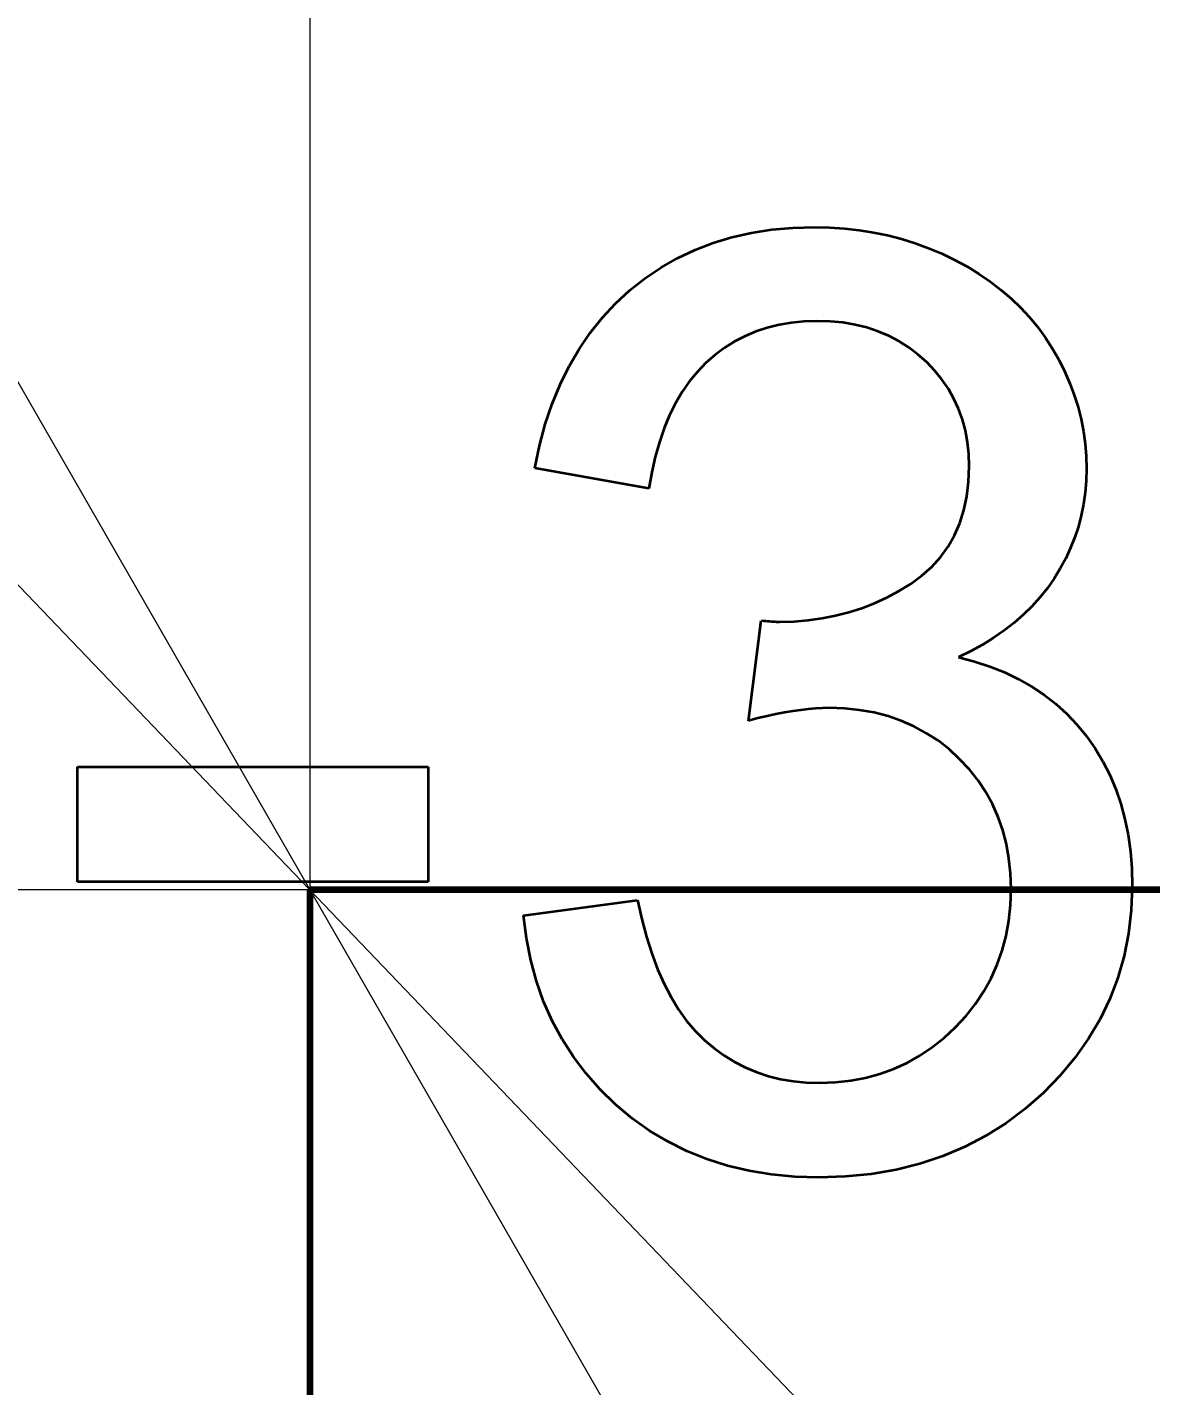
# Model space of a CAD drawing. Extents: x 23 to 417, y 3 to 294.
# Drawn here: x 384.898 to 385.805, y 211.581 to 212.677 of the extents above; entities that cross this region are included whole.
import ezdxf
from ezdxf.enums import TextEntityAlignment as Align

# ---------------------------------------------------------------- set-up
doc = ezdxf.new("R2010")
doc.units = 0
doc.linetypes.add('DASHDOT', pattern=[18.5, 12, -3, 0.5, -3])
doc.layers.get('0').update_dxf_attribs({"lineweight": 13})
doc.styles.get("Standard").update_dxf_attribs({"font": 'isocp.shx'})
doc.dimstyles.get("Standard").update_dxf_attribs({"dimtxt": 2.5, "dimasz": 2.5, "dimexe": 1.25, "dimexo": 0.625, "dimtad": 1, "dimtxsty": 'Standard', "dimcen": 2.5, "dimadec": 0, "dimazin": 0, "dimtfac": 1, "dimtmove": 0, "dimatfit": 0, "dimfxl": 0, "dimarcsym": 0})

# ---------------------------------------------------------------- blocks, each defined once
blk = doc.blocks.new('*D215')
at = {"color": 7, "lineweight": 13}
blk.add_line((369.2633, 239.5531), (395.349, 194.2124), dxfattribs=at)
for points in [[(376.3151, 228.3342), (374.903, 229.7505), (375.4177, 227.8179)], [(393.937, 195.6288), (395.349, 194.2124), (394.8343, 196.145)]]:
    blk.add_lwpolyline(points, dxfattribs=at)
for s, width, p, p2 in [('%%c', 1.333334, (370.1301, 240.0518), (371.3768, 237.8848)), ('82', 1.338786, (371.8755, 237.0181), (374.0621, 233.2175))]:
    blk.add_text(s, height=2.5, rotation=299.9129, dxfattribs=dict(at, width=width)).set_placement(p, p2, align=Align.FIT)
blk = doc.blocks.new('*D216')
at = {"color": 7, "lineweight": 13}
blk.add_line((363.2339, 234.8367), (397.923, 198.6215), dxfattribs=at)
for points in [[(374.0392, 224.3044), (372.3291, 225.3414), (373.2916, 223.5883)], [(396.2128, 199.6586), (397.923, 198.6215), (396.9605, 200.3747)]]:
    blk.add_lwpolyline(points, dxfattribs=at)
for s, width, p, p2 in [('%%c', 1.333334, (363.9561, 235.5285), (365.6854, 233.7231)), ('74', 1.299177, (366.3771, 233.0009), (369.4101, 229.8344))]:
    blk.add_text(s, height=2.5, rotation=313.7669, dxfattribs=dict(at, width=width)).set_placement(p, p2, align=Align.FIT)
blk = doc.blocks.new('BLOCK4527')
at = {"color": 7, "lineweight": 100, "ltscale": 0.2275}
blk.add_line((9.1, 0), (0, 0), dxfattribs=at)
at = {"color": 7, "lineweight": 100, "ltscale": 0.125}
blk.add_line((0, 0), (0, -5), dxfattribs=at)
blk = doc.blocks.new('BLOCK4528')
at = {"color": 7, "linetype": 'DASHDOT', "lineweight": 13}
for p, q in [((0, 63.8036), (0, -63.8036)), ((45.8256, 0), (-49.2829, 0))]:
    blk.add_line(p, q, dxfattribs=at)
blk = doc.blocks.new('BLOCK4529')
at = {"color": 7, "lineweight": 35, "ltscale": 0.000792627}
blk.add_line((0.6508, 1.0433), (0.6812, 1.0525), dxfattribs=at)
at = {"color": 7, "lineweight": 35, "ltscale": 0.000808009}
blk.add_line((0.6812, 1.0525), (0.7127, 1.0596), dxfattribs=at)
at = {"color": 7, "lineweight": 35, "ltscale": 0.000827285}
blk.add_line((0.7127, 1.0596), (0.7454, 1.0647), dxfattribs=at)
at = {"color": 7, "lineweight": 35, "ltscale": 0.000849965}
blk.add_line((0.7454, 1.0647), (0.7793, 1.0677), dxfattribs=at)
at = {"color": 7, "lineweight": 35, "ltscale": 0.000875838}
blk.add_line((0.7793, 1.0677), (0.8143, 1.0687), dxfattribs=at)
at = {"color": 7, "lineweight": 35, "ltscale": 0.000609338}
blk.add_line((0.8143, 1.0687), (0.8387, 1.0682), dxfattribs=at)
at = {"color": 7, "lineweight": 35, "ltscale": 0.000600587}
blk.add_line((0.8387, 1.0682), (0.8626, 1.0666), dxfattribs=at)
at = {"color": 7, "lineweight": 35, "ltscale": 0.000593017}
blk.add_line((0.8626, 1.0666), (0.8862, 1.064), dxfattribs=at)
at = {"color": 7, "lineweight": 35, "ltscale": 0.000587521}
blk.add_line((0.8862, 1.064), (0.9094, 1.0603), dxfattribs=at)
at = {"color": 7, "lineweight": 35, "ltscale": 0.000582145}
blk.add_line((0.9094, 1.0603), (0.9322, 1.0556), dxfattribs=at)
at = {"color": 7, "lineweight": 35, "ltscale": 0.000578818}
blk.add_line((0.9322, 1.0556), (0.9546, 1.0498), dxfattribs=at)
at = {"color": 7, "lineweight": 35, "ltscale": 0.000774874}
blk.add_line((0.5936, 1.0189), (0.6217, 1.0321), dxfattribs=at)
at = {"color": 7, "lineweight": 35, "ltscale": 0.000781623}
blk.add_line((0.6217, 1.0321), (0.6508, 1.0433), dxfattribs=at)
at = {"color": 7, "lineweight": 35, "ltscale": 0.000576839}
blk.add_line((0.9546, 1.0498), (0.9767, 1.0429), dxfattribs=at)
at = {"color": 7, "lineweight": 35, "ltscale": 0.000575887}
blk.add_line((0.9767, 1.0429), (0.9983, 1.035), dxfattribs=at)
at = {"color": 7, "lineweight": 35, "ltscale": 0.000576653}
blk.add_line((0.9983, 1.035), (1.0196, 1.0261), dxfattribs=at)
at = {"color": 7, "lineweight": 35, "ltscale": 0.000772381}
blk.add_line((0.5668, 1.0036), (0.5936, 1.0189), dxfattribs=at)
at = {"color": 7, "lineweight": 35, "ltscale": 0.000578413}
blk.add_line((1.0196, 1.0261), (1.0404, 1.0161), dxfattribs=at)
at = {"color": 7, "lineweight": 35, "ltscale": 0.000573842}
blk.add_line((1.0404, 1.0161), (1.0606, 1.0051), dxfattribs=at)
at = {"color": 7, "lineweight": 35, "ltscale": 0.000780875}
blk.add_line((0.5166, 0.9669), (0.5411, 0.9863), dxfattribs=at)
at = {"color": 7, "lineweight": 35, "ltscale": 0.000774467}
blk.add_line((0.5411, 0.9863), (0.5668, 1.0036), dxfattribs=at)
at = {"color": 7, "lineweight": 35, "ltscale": 0.000562192}
blk.add_line((1.0606, 1.0051), (1.0798, 0.9934), dxfattribs=at)
at = {"color": 7, "lineweight": 35, "ltscale": 0.000551989}
blk.add_line((1.0798, 0.9934), (1.0981, 0.981), dxfattribs=at)
at = {"color": 7, "lineweight": 35, "ltscale": 0.000783517}
blk.add_line((0.4935, 0.9457), (0.5166, 0.9669), dxfattribs=at)
at = {"color": 7, "lineweight": 35, "ltscale": 0.000543923}
blk.add_line((1.0981, 0.981), (1.1153, 0.9678), dxfattribs=at)
at = {"color": 7, "lineweight": 35, "ltscale": 0.000536968}
blk.add_line((1.1153, 0.9678), (1.1316, 0.9538), dxfattribs=at)
at = {"color": 7, "lineweight": 35, "ltscale": 0.000782135}
blk.add_line((0.4721, 0.9229), (0.4935, 0.9457), dxfattribs=at)
at = {"color": 7, "lineweight": 35, "ltscale": 0.000531767}
blk.add_line((1.1316, 0.9538), (1.1469, 0.939), dxfattribs=at)
at = {"color": 7, "lineweight": 35, "ltscale": 0.000785913}
blk.add_line((0.4525, 0.8984), (0.4721, 0.9229), dxfattribs=at)
at = {"color": 7, "lineweight": 35, "ltscale": 0.000528557}
blk.add_line((1.1469, 0.939), (1.1613, 0.9235), dxfattribs=at)
at = {"color": 7, "lineweight": 35, "ltscale": 0.00052718}
blk.add_line((1.1613, 0.9235), (1.1747, 0.9072), dxfattribs=at)
at = {"color": 7, "lineweight": 35, "ltscale": 0.000476414}
blk.add_line((0.7199, 0.9004), (0.7024, 0.893), dxfattribs=at)
at = {"color": 7, "lineweight": 35, "ltscale": 0.00048118}
blk.add_line((0.7382, 0.9065), (0.7199, 0.9004), dxfattribs=at)
at = {"color": 7, "lineweight": 35, "ltscale": 0.000489061}
blk.add_line((0.7572, 0.9112), (0.7382, 0.9065), dxfattribs=at)
at = {"color": 7, "lineweight": 35, "ltscale": 0.000499663}
blk.add_line((0.7769, 0.9146), (0.7572, 0.9112), dxfattribs=at)
at = {"color": 7, "lineweight": 35, "ltscale": 0.000512917}
blk.add_line((0.7973, 0.9166), (0.7769, 0.9146), dxfattribs=at)
at = {"color": 7, "lineweight": 35, "ltscale": 0.000528216}
blk.add_line((0.8184, 0.9173), (0.7973, 0.9166), dxfattribs=at)
at = {"color": 7, "lineweight": 35, "ltscale": 0.000532789}
blk.add_line((0.8397, 0.9166), (0.8184, 0.9173), dxfattribs=at)
at = {"color": 7, "lineweight": 35, "ltscale": 0.00051472}
blk.add_line((0.8602, 0.9147), (0.8397, 0.9166), dxfattribs=at)
at = {"color": 7, "lineweight": 35, "ltscale": 0.000499445}
blk.add_line((0.8799, 0.9113), (0.8602, 0.9147), dxfattribs=at)
at = {"color": 7, "lineweight": 35, "ltscale": 0.000486372}
blk.add_line((0.8988, 0.9067), (0.8799, 0.9113), dxfattribs=at)
at = {"color": 7, "lineweight": 35, "ltscale": 0.000476619}
blk.add_line((0.9169, 0.9007), (0.8988, 0.9067), dxfattribs=at)
at = {"color": 7, "lineweight": 35, "ltscale": 0.000469607}
blk.add_line((0.9342, 0.8934), (0.9169, 0.9007), dxfattribs=at)
at = {"color": 7, "lineweight": 35, "ltscale": 0.000527327}
blk.add_line((1.1747, 0.9072), (1.1871, 0.8901), dxfattribs=at)
at = {"color": 7, "lineweight": 35, "ltscale": 0.00079347}
blk.add_line((0.4345, 0.8722), (0.4525, 0.8984), dxfattribs=at)
at = {"color": 7, "lineweight": 35, "ltscale": 0.000475667}
blk.add_line((0.6855, 0.8842), (0.6694, 0.8741), dxfattribs=at)
at = {"color": 7, "lineweight": 35, "ltscale": 0.000474668}
blk.add_line((0.7024, 0.893), (0.6855, 0.8842), dxfattribs=at)
at = {"color": 7, "lineweight": 35, "ltscale": 0.00046598}
blk.add_line((0.9507, 0.8847), (0.9342, 0.8934), dxfattribs=at)
at = {"color": 7, "lineweight": 35, "ltscale": 0.000464894}
blk.add_line((0.9664, 0.8748), (0.9507, 0.8847), dxfattribs=at)
at = {"color": 7, "lineweight": 35, "ltscale": 0.000529498}
blk.add_line((1.1871, 0.8901), (1.1985, 0.8723), dxfattribs=at)
at = {"color": 7, "lineweight": 35, "ltscale": 0.000805985}
blk.add_line((0.4183, 0.8443), (0.4345, 0.8722), dxfattribs=at)
at = {"color": 7, "lineweight": 35, "ltscale": 0.000487724}
blk.add_line((0.654, 0.8626), (0.6393, 0.8498), dxfattribs=at)
at = {"color": 7, "lineweight": 35, "ltscale": 0.000480256}
blk.add_line((0.6694, 0.8741), (0.654, 0.8626), dxfattribs=at)
at = {"color": 7, "lineweight": 35, "ltscale": 0.000467772}
blk.add_line((0.9813, 0.8635), (0.9664, 0.8748), dxfattribs=at)
at = {"color": 7, "lineweight": 35, "ltscale": 0.000473832}
blk.add_line((0.9954, 0.8508), (0.9813, 0.8635), dxfattribs=at)
at = {"color": 7, "lineweight": 35, "ltscale": 0.000526673}
blk.add_line((1.1985, 0.8723), (1.2089, 0.854), dxfattribs=at)
at = {"color": 7, "lineweight": 35, "ltscale": 0.000822485}
blk.add_line((0.4038, 0.8147), (0.4183, 0.8443), dxfattribs=at)
at = {"color": 7, "lineweight": 35, "ltscale": 0.00050298}
blk.add_line((0.6255, 0.8356), (0.6127, 0.8201), dxfattribs=at)
at = {"color": 7, "lineweight": 35, "ltscale": 0.000494752}
blk.add_line((0.6393, 0.8498), (0.6255, 0.8356), dxfattribs=at)
at = {"color": 7, "lineweight": 35, "ltscale": 0.000471622}
blk.add_line((1.0084, 0.8372), (0.9954, 0.8508), dxfattribs=at)
at = {"color": 7, "lineweight": 35, "ltscale": 0.000461845}
blk.add_line((1.0201, 0.8228), (1.0084, 0.8372), dxfattribs=at)
at = {"color": 7, "lineweight": 35, "ltscale": 0.000518969}
blk.add_line((1.2089, 0.854), (1.2182, 0.8354), dxfattribs=at)
at = {"color": 7, "lineweight": 35, "ltscale": 0.000512463}
blk.add_line((1.2182, 0.8354), (1.2264, 0.8166), dxfattribs=at)
at = {"color": 7, "lineweight": 35, "ltscale": 0.00084256}
blk.add_line((0.3911, 0.7836), (0.4038, 0.8147), dxfattribs=at)
at = {"color": 7, "lineweight": 35, "ltscale": 0.000514305}
blk.add_line((0.6127, 0.8201), (0.601, 0.8032), dxfattribs=at)
at = {"color": 7, "lineweight": 35, "ltscale": 0.00045562}
blk.add_line((1.0304, 0.8078), (1.0201, 0.8228), dxfattribs=at)
at = {"color": 7, "lineweight": 35, "ltscale": 0.000507239}
blk.add_line((1.2264, 0.8166), (1.2335, 0.7976), dxfattribs=at)
at = {"color": 7, "lineweight": 35, "ltscale": 0.000529073}
blk.add_line((0.601, 0.8032), (0.5902, 0.785), dxfattribs=at)
at = {"color": 7, "lineweight": 35, "ltscale": 0.000451989}
blk.add_line((1.0393, 0.792), (1.0304, 0.8078), dxfattribs=at)
at = {"color": 7, "lineweight": 35, "ltscale": 0.000452008}
blk.add_line((1.0468, 0.7756), (1.0393, 0.792), dxfattribs=at)
at = {"color": 7, "lineweight": 35, "ltscale": 0.000503602}
blk.add_line((1.2335, 0.7976), (1.2396, 0.7784), dxfattribs=at)
at = {"color": 7, "lineweight": 35, "ltscale": 0.000867233}
blk.add_line((0.38, 0.7507), (0.3911, 0.7836), dxfattribs=at)
at = {"color": 7, "lineweight": 35, "ltscale": 0.000546788}
blk.add_line((0.5902, 0.785), (0.5805, 0.7654), dxfattribs=at)
at = {"color": 7, "lineweight": 35, "ltscale": 0.000455408}
blk.add_line((1.053, 0.7585), (1.0468, 0.7756), dxfattribs=at)
at = {"color": 7, "lineweight": 35, "ltscale": 0.000501742}
blk.add_line((1.2396, 0.7784), (1.2445, 0.759), dxfattribs=at)
at = {"color": 7, "lineweight": 35, "ltscale": 0.000894283}
blk.add_line((0.3707, 0.7161), (0.38, 0.7507), dxfattribs=at)
at = {"color": 7, "lineweight": 35, "ltscale": 0.000566741}
blk.add_line((0.5805, 0.7654), (0.5718, 0.7444), dxfattribs=at)
at = {"color": 7, "lineweight": 35, "ltscale": 0.000461368}
blk.add_line((1.0578, 0.7407), (1.053, 0.7585), dxfattribs=at)
at = {"color": 7, "lineweight": 35, "ltscale": 0.000500961}
blk.add_line((1.2445, 0.759), (1.2483, 0.7393), dxfattribs=at)
at = {"color": 7, "lineweight": 35, "ltscale": 0.000589075}
blk.add_line((0.5718, 0.7444), (0.5641, 0.7222), dxfattribs=at)
at = {"color": 7, "lineweight": 35, "ltscale": 0.000470986}
blk.add_line((1.0612, 0.7221), (1.0578, 0.7407), dxfattribs=at)
at = {"color": 7, "lineweight": 35, "ltscale": 0.00050214}
blk.add_line((1.2483, 0.7393), (1.2511, 0.7194), dxfattribs=at)
at = {"color": 7, "lineweight": 35, "ltscale": 0.000925022}
blk.add_line((0.3631, 0.6799), (0.3707, 0.7161), dxfattribs=at)
at = {"color": 7, "lineweight": 35, "ltscale": 0.000613838}
blk.add_line((0.5641, 0.7222), (0.5575, 0.6985), dxfattribs=at)
at = {"color": 7, "lineweight": 35, "ltscale": 0.000483028}
blk.add_line((1.0633, 0.7029), (1.0612, 0.7221), dxfattribs=at)
at = {"color": 7, "lineweight": 35, "ltscale": 0.000498121}
blk.add_line((1.064, 0.683), (1.0633, 0.7029), dxfattribs=at)
at = {"color": 7, "lineweight": 35, "ltscale": 0.000504828}
blk.add_line((1.2511, 0.7194), (1.2527, 0.6993), dxfattribs=at)
at = {"color": 7, "lineweight": 35, "ltscale": 0.004677}
blk.add_line((0.5472, 0.6472), (0.3631, 0.6799), dxfattribs=at)
at = {"color": 7, "lineweight": 35, "ltscale": 0.000640512}
blk.add_line((0.5575, 0.6985), (0.5518, 0.6735), dxfattribs=at)
at = {"color": 7, "lineweight": 35, "ltscale": 0.000623374}
blk.add_line((1.063, 0.6581), (1.064, 0.683), dxfattribs=at)
at = {"color": 7, "lineweight": 35, "ltscale": 0.00050906}
blk.add_line((1.2527, 0.6993), (1.2532, 0.6789), dxfattribs=at)
at = {"color": 7, "lineweight": 35, "ltscale": 0.000668427}
blk.add_line((0.5518, 0.6735), (0.5472, 0.6472), dxfattribs=at)
at = {"color": 7, "lineweight": 35, "ltscale": 0.000593585}
blk.add_line((1.0602, 0.6345), (1.063, 0.6581), dxfattribs=at)
at = {"color": 7, "lineweight": 35, "ltscale": 0.000474279}
blk.add_line((1.2527, 0.6596), (1.2512, 0.6407), dxfattribs=at)
at = {"color": 7, "lineweight": 35, "ltscale": 0.000481975}
blk.add_line((1.2532, 0.6789), (1.2527, 0.6596), dxfattribs=at)
at = {"color": 7, "lineweight": 35, "ltscale": 0.000469184}
blk.add_line((1.2512, 0.6407), (1.2485, 0.6222), dxfattribs=at)
at = {"color": 7, "lineweight": 35, "ltscale": 0.00056892}
blk.add_line((1.0555, 0.6122), (1.0602, 0.6345), dxfattribs=at)
at = {"color": 7, "lineweight": 35, "ltscale": 0.000464506}
blk.add_line((1.2485, 0.6222), (1.2449, 0.6039), dxfattribs=at)
at = {"color": 7, "lineweight": 35, "ltscale": 0.000548214}
blk.add_line((1.0489, 0.5913), (1.0555, 0.6122), dxfattribs=at)
at = {"color": 7, "lineweight": 35, "ltscale": 0.000461895}
blk.add_line((1.2449, 0.6039), (1.2402, 0.5861), dxfattribs=at)
at = {"color": 7, "lineweight": 35, "ltscale": 0.000524792}
blk.add_line((1.0301, 0.5535), (1.0404, 0.5717), dxfattribs=at)
at = {"color": 7, "lineweight": 35, "ltscale": 0.000533764}
blk.add_line((1.0404, 0.5717), (1.0489, 0.5913), dxfattribs=at)
at = {"color": 7, "lineweight": 35, "ltscale": 0.00046117}
blk.add_line((1.2402, 0.5861), (1.2345, 0.5685), dxfattribs=at)
at = {"color": 7, "lineweight": 35, "ltscale": 0.000522378}
blk.add_line((1.0178, 0.5365), (1.0301, 0.5535), dxfattribs=at)
at = {"color": 7, "lineweight": 35, "ltscale": 0.000464025}
blk.add_line((1.2277, 0.5513), (1.2198, 0.5345), dxfattribs=at)
at = {"color": 7, "lineweight": 35, "ltscale": 0.000461884}
blk.add_line((1.2345, 0.5685), (1.2277, 0.5513), dxfattribs=at)
at = {"color": 7, "lineweight": 35, "ltscale": 0.000526088}
blk.add_line((1.0037, 0.5209), (1.0178, 0.5365), dxfattribs=at)
at = {"color": 7, "lineweight": 35, "ltscale": 0.000467816}
blk.add_line((1.2198, 0.5345), (1.211, 0.518), dxfattribs=at)
at = {"color": 7, "lineweight": 35, "ltscale": 0.000551846}
blk.add_line((0.9698, 0.4937), (0.9877, 0.5067), dxfattribs=at)
at = {"color": 7, "lineweight": 35, "ltscale": 0.000536025}
blk.add_line((0.9877, 0.5067), (1.0037, 0.5209), dxfattribs=at)
at = {"color": 7, "lineweight": 35, "ltscale": 0.000473679}
blk.add_line((1.211, 0.518), (1.2011, 0.5019), dxfattribs=at)
at = {"color": 7, "lineweight": 35, "ltscale": 0.000559038}
blk.add_line((0.9508, 0.482), (0.9698, 0.4937), dxfattribs=at)
at = {"color": 7, "lineweight": 35, "ltscale": 0.000478877}
blk.add_line((1.1901, 0.4863), (1.1782, 0.4713), dxfattribs=at)
at = {"color": 7, "lineweight": 35, "ltscale": 0.000476854}
blk.add_line((1.2011, 0.5019), (1.1901, 0.4863), dxfattribs=at)
at = {"color": 7, "lineweight": 35, "ltscale": 0.000549425}
blk.add_line((0.8907, 0.4544), (0.9112, 0.4624), dxfattribs=at)
at = {"color": 7, "lineweight": 35, "ltscale": 0.000550488}
blk.add_line((0.9112, 0.4624), (0.9312, 0.4716), dxfattribs=at)
at = {"color": 7, "lineweight": 35, "ltscale": 0.000553619}
blk.add_line((0.9312, 0.4716), (0.9508, 0.482), dxfattribs=at)
at = {"color": 7, "lineweight": 35, "ltscale": 0.000482642}
blk.add_line((1.1782, 0.4713), (1.1653, 0.457), dxfattribs=at)
at = {"color": 7, "lineweight": 35, "ltscale": 0.000557425}
blk.add_line((0.8265, 0.4379), (0.8484, 0.4421), dxfattribs=at)
at = {"color": 7, "lineweight": 35, "ltscale": 0.000553093}
blk.add_line((0.8484, 0.4421), (0.8698, 0.4477), dxfattribs=at)
at = {"color": 7, "lineweight": 35, "ltscale": 0.000549984}
blk.add_line((0.8698, 0.4477), (0.8907, 0.4544), dxfattribs=at)
at = {"color": 7, "lineweight": 35, "ltscale": 0.000495611}
blk.add_line((1.1513, 0.4433), (1.1364, 0.4303), dxfattribs=at)
at = {"color": 7, "lineweight": 35, "ltscale": 0.000488264}
blk.add_line((1.1653, 0.457), (1.1513, 0.4433), dxfattribs=at)
at = {"color": 7, "lineweight": 35, "ltscale": 0.004074}
blk.add_line((0.7079, 0.2727), (0.7283, 0.4344), dxfattribs=at)
at = {"color": 7, "lineweight": 35, "ltscale": 9.09432e-05}
blk.add_line((0.7283, 0.4344), (0.732, 0.434), dxfattribs=at)
at = {"color": 7, "lineweight": 35, "ltscale": 8.70434e-05}
blk.add_line((0.732, 0.434), (0.7354, 0.4336), dxfattribs=at)
at = {"color": 7, "lineweight": 35, "ltscale": 8.34989e-05}
blk.add_line((0.7354, 0.4336), (0.7388, 0.4333), dxfattribs=at)
at = {"color": 7, "lineweight": 35, "ltscale": 7.99895e-05}
blk.add_line((0.7388, 0.4333), (0.7419, 0.4331), dxfattribs=at)
at = {"color": 7, "lineweight": 35, "ltscale": 7.61405e-05}
blk.add_line((0.7419, 0.4331), (0.745, 0.4328), dxfattribs=at)
at = {"color": 7, "lineweight": 35, "ltscale": 7.26193e-05}
blk.add_line((0.745, 0.4328), (0.7479, 0.4327), dxfattribs=at)
at = {"color": 7, "lineweight": 35, "ltscale": 6.87604e-05}
blk.add_line((0.7479, 0.4327), (0.7506, 0.4325), dxfattribs=at)
at = {"color": 7, "lineweight": 35, "ltscale": 6.52798e-05}
blk.add_line((0.7506, 0.4325), (0.7532, 0.4324), dxfattribs=at)
at = {"color": 7, "lineweight": 35, "ltscale": 6.18188e-05}
blk.add_line((0.7532, 0.4324), (0.7557, 0.4323), dxfattribs=at)
at = {"color": 7, "lineweight": 35, "ltscale": 5.79762e-05}
blk.add_line((0.7557, 0.4323), (0.758, 0.4323), dxfattribs=at)
at = {"color": 7, "lineweight": 35, "ltscale": 0.0005827}
blk.add_line((0.758, 0.4323), (0.7813, 0.4329), dxfattribs=at)
at = {"color": 7, "lineweight": 35, "ltscale": 0.000572508}
blk.add_line((0.7813, 0.4329), (0.8042, 0.4348), dxfattribs=at)
at = {"color": 7, "lineweight": 35, "ltscale": 0.000564165}
blk.add_line((0.8042, 0.4348), (0.8265, 0.4379), dxfattribs=at)
at = {"color": 7, "lineweight": 35, "ltscale": 0.000515003}
blk.add_line((1.1204, 0.4179), (1.1034, 0.4062), dxfattribs=at)
at = {"color": 7, "lineweight": 35, "ltscale": 0.00050468}
blk.add_line((1.1364, 0.4303), (1.1204, 0.4179), dxfattribs=at)
at = {"color": 7, "lineweight": 35, "ltscale": 0.000540683}
blk.add_line((1.0855, 0.3952), (1.0665, 0.3848), dxfattribs=at)
at = {"color": 7, "lineweight": 35, "ltscale": 0.000526797}
blk.add_line((1.1034, 0.4062), (1.0855, 0.3952), dxfattribs=at)
at = {"color": 7, "lineweight": 35, "ltscale": 0.000555306}
blk.add_line((1.0665, 0.3848), (1.0466, 0.375), dxfattribs=at)
at = {"color": 7, "lineweight": 35, "ltscale": 0.000671824}
blk.add_line((1.0466, 0.375), (1.0726, 0.3682), dxfattribs=at)
at = {"color": 7, "lineweight": 35, "ltscale": 0.000652989}
blk.add_line((1.0726, 0.3682), (1.0974, 0.3601), dxfattribs=at)
at = {"color": 7, "lineweight": 35, "ltscale": 0.000636332}
blk.add_line((1.0974, 0.3601), (1.121, 0.3507), dxfattribs=at)
at = {"color": 7, "lineweight": 35, "ltscale": 0.00062225}
blk.add_line((1.121, 0.3507), (1.1435, 0.3399), dxfattribs=at)
at = {"color": 7, "lineweight": 35, "ltscale": 0.000611608}
blk.add_line((1.1435, 0.3399), (1.1647, 0.3278), dxfattribs=at)
at = {"color": 7, "lineweight": 35, "ltscale": 0.00060316}
blk.add_line((1.1647, 0.3278), (1.1848, 0.3144), dxfattribs=at)
at = {"color": 7, "lineweight": 35, "ltscale": 0.000598553}
blk.add_line((1.1848, 0.3144), (1.2037, 0.2997), dxfattribs=at)
at = {"color": 7, "lineweight": 35, "ltscale": 0.000350443}
blk.add_line((0.766, 0.2858), (0.7522, 0.2831), dxfattribs=at)
at = {"color": 7, "lineweight": 35, "ltscale": 0.000335878}
blk.add_line((0.7792, 0.2881), (0.766, 0.2858), dxfattribs=at)
at = {"color": 7, "lineweight": 35, "ltscale": 0.000321797}
blk.add_line((0.792, 0.2899), (0.7792, 0.2881), dxfattribs=at)
at = {"color": 7, "lineweight": 35, "ltscale": 0.000308043}
blk.add_line((0.8042, 0.2913), (0.792, 0.2899), dxfattribs=at)
at = {"color": 7, "lineweight": 35, "ltscale": 0.000293691}
blk.add_line((0.8159, 0.2923), (0.8042, 0.2913), dxfattribs=at)
at = {"color": 7, "lineweight": 35, "ltscale": 0.00028081}
blk.add_line((0.8271, 0.293), (0.8159, 0.2923), dxfattribs=at)
at = {"color": 7, "lineweight": 35, "ltscale": 0.000267096}
blk.add_line((0.8378, 0.2932), (0.8271, 0.293), dxfattribs=at)
at = {"color": 7, "lineweight": 35, "ltscale": 0.000628613}
blk.add_line((0.863, 0.2923), (0.8378, 0.2932), dxfattribs=at)
at = {"color": 7, "lineweight": 35, "ltscale": 0.000608919}
blk.add_line((0.8872, 0.2899), (0.863, 0.2923), dxfattribs=at)
at = {"color": 7, "lineweight": 35, "ltscale": 0.0005923}
blk.add_line((0.9105, 0.2858), (0.8872, 0.2899), dxfattribs=at)
at = {"color": 7, "lineweight": 35, "ltscale": 0.000578994}
blk.add_line((0.933, 0.28), (0.9105, 0.2858), dxfattribs=at)
at = {"color": 7, "lineweight": 35, "ltscale": 0.000597116}
blk.add_line((1.2037, 0.2997), (1.2214, 0.2837), dxfattribs=at)
at = {"color": 7, "lineweight": 35, "ltscale": 0.000394772}
blk.add_line((0.7232, 0.2766), (0.7079, 0.2727), dxfattribs=at)
at = {"color": 7, "lineweight": 35, "ltscale": 0.000379744}
blk.add_line((0.738, 0.2801), (0.7232, 0.2766), dxfattribs=at)
at = {"color": 7, "lineweight": 35, "ltscale": 0.000364823}
blk.add_line((0.7522, 0.2831), (0.738, 0.2801), dxfattribs=at)
at = {"color": 7, "lineweight": 35, "ltscale": 0.000569286}
blk.add_line((0.9545, 0.2726), (0.933, 0.28), dxfattribs=at)
at = {"color": 7, "lineweight": 35, "ltscale": 0.000563174}
blk.add_line((0.9751, 0.2635), (0.9545, 0.2726), dxfattribs=at)
at = {"color": 7, "lineweight": 35, "ltscale": 0.000560908}
blk.add_line((0.9948, 0.2528), (0.9751, 0.2635), dxfattribs=at)
at = {"color": 7, "lineweight": 35, "ltscale": 0.00059928}
blk.add_line((1.2214, 0.2837), (1.2379, 0.2663), dxfattribs=at)
at = {"color": 7, "lineweight": 35, "ltscale": 0.000603891}
blk.add_line((1.2379, 0.2663), (1.2532, 0.2476), dxfattribs=at)
at = {"color": 7, "lineweight": 35, "ltscale": 0.000563091}
blk.add_line((1.0137, 0.2405), (0.9948, 0.2528), dxfattribs=at)
at = {"color": 7, "lineweight": 35, "ltscale": 0.000606572}
blk.add_line((1.2532, 0.2476), (1.2672, 0.2278), dxfattribs=at)
at = {"color": 7, "lineweight": 35, "ltscale": 0.00056858}
blk.add_line((1.0316, 0.2265), (1.0137, 0.2405), dxfattribs=at)
at = {"color": 7, "lineweight": 35, "ltscale": 0.000578287}
blk.add_line((1.0486, 0.2108), (1.0316, 0.2265), dxfattribs=at)
at = {"color": 7, "lineweight": 35, "ltscale": 0.000606973}
blk.add_line((1.2672, 0.2278), (1.2798, 0.207), dxfattribs=at)
at = {"color": 7, "lineweight": 35, "ltscale": 0.00463}
for p, q in [((-0.3747, 0.0128), (-0.3747, 0.198)), ((0.1912, 0.198), (0.1912, 0.0128))]:
    blk.add_line(p, q, dxfattribs=at)
at = {"color": 7, "lineweight": 35, "ltscale": 0.014146}
for p, q in [((-0.3747, 0.198), (0.1912, 0.198)), ((0.1912, 0.0128), (-0.3747, 0.0128))]:
    blk.add_line(p, q, dxfattribs=at)
at = {"color": 7, "lineweight": 35, "ltscale": 0.000577885}
blk.add_line((1.0644, 0.1939), (1.0486, 0.2108), dxfattribs=at)
at = {"color": 7, "lineweight": 35, "ltscale": 0.000610423}
blk.add_line((1.2798, 0.207), (1.2908, 0.1852), dxfattribs=at)
at = {"color": 7, "lineweight": 35, "ltscale": 0.000567572}
blk.add_line((1.0784, 0.1761), (1.0644, 0.1939), dxfattribs=at)
at = {"color": 7, "lineweight": 35, "ltscale": 0.000561274}
blk.add_line((1.0909, 0.1574), (1.0784, 0.1761), dxfattribs=at)
at = {"color": 7, "lineweight": 35, "ltscale": 0.000616803}
blk.add_line((1.2908, 0.1852), (1.3004, 0.1625), dxfattribs=at)
at = {"color": 7, "lineweight": 35, "ltscale": 0.000558963}
blk.add_line((1.1017, 0.1378), (1.0909, 0.1574), dxfattribs=at)
at = {"color": 7, "lineweight": 35, "ltscale": 0.000626449}
blk.add_line((1.3004, 0.1625), (1.3085, 0.1388), dxfattribs=at)
at = {"color": 7, "lineweight": 35, "ltscale": 0.000560476}
blk.add_line((1.1108, 0.1173), (1.1017, 0.1378), dxfattribs=at)
at = {"color": 7, "lineweight": 35, "ltscale": 0.000639145}
blk.add_line((1.3085, 0.1388), (1.3151, 0.1141), dxfattribs=at)
at = {"color": 7, "lineweight": 35, "ltscale": 0.000565917}
blk.add_line((1.1182, 0.0959), (1.1108, 0.1173), dxfattribs=at)
at = {"color": 7, "lineweight": 35, "ltscale": 0.000654082}
blk.add_line((1.3151, 0.1141), (1.3203, 0.0885), dxfattribs=at)
at = {"color": 7, "lineweight": 35, "ltscale": 0.000575241}
blk.add_line((1.124, 0.0737), (1.1182, 0.0959), dxfattribs=at)
at = {"color": 7, "lineweight": 35, "ltscale": 0.000671996}
blk.add_line((1.3203, 0.0885), (1.324, 0.0618), dxfattribs=at)
at = {"color": 7, "lineweight": 35, "ltscale": 0.000587836}
blk.add_line((1.1282, 0.0505), (1.124, 0.0737), dxfattribs=at)
at = {"color": 7, "lineweight": 35, "ltscale": 0.000604033}
blk.add_line((1.1307, 0.0265), (1.1282, 0.0505), dxfattribs=at)
at = {"color": 7, "lineweight": 35, "ltscale": 0.000692287}
blk.add_line((1.324, 0.0618), (1.3262, 0.0342), dxfattribs=at)
at = {"color": 7, "lineweight": 35, "ltscale": 0.000623665}
blk.add_line((1.1315, 0.0016), (1.1307, 0.0265), dxfattribs=at)
at = {"color": 7, "lineweight": 35, "ltscale": 0.000714735}
blk.add_line((1.3262, 0.0342), (1.3269, 0.0056), dxfattribs=at)
at = {"color": 7, "lineweight": 35, "ltscale": 0.000654599}
blk.add_line((1.1306, -0.0246), (1.1315, 0.0016), dxfattribs=at)
at = {"color": 7, "lineweight": 35, "ltscale": 0.000968065}
blk.add_line((1.3269, 0.0056), (1.3255, -0.033), dxfattribs=at)
at = {"color": 7, "lineweight": 35, "ltscale": 0.004645}
blk.add_line((0.3446, -0.0414), (0.5288, -0.0169), dxfattribs=at)
at = {"color": 7, "lineweight": 35, "ltscale": 0.000779751}
blk.add_line((0.5288, -0.0169), (0.5356, -0.0473), dxfattribs=at)
at = {"color": 7, "lineweight": 35, "ltscale": 0.000926775}
blk.add_line((0.3495, -0.0782), (0.3446, -0.0414), dxfattribs=at)
at = {"color": 7, "lineweight": 35, "ltscale": 0.000636403}
blk.add_line((1.1279, -0.0499), (1.1306, -0.0246), dxfattribs=at)
at = {"color": 7, "lineweight": 35, "ltscale": 0.000943383}
blk.add_line((1.3255, -0.033), (1.3212, -0.0705), dxfattribs=at)
at = {"color": 7, "lineweight": 35, "ltscale": 0.000742472}
blk.add_line((0.5356, -0.0473), (0.5433, -0.076), dxfattribs=at)
at = {"color": 7, "lineweight": 35, "ltscale": 0.000621699}
blk.add_line((1.1234, -0.0744), (1.1279, -0.0499), dxfattribs=at)
at = {"color": 7, "lineweight": 35, "ltscale": 0.000901271}
blk.add_line((0.3565, -0.1135), (0.3495, -0.0782), dxfattribs=at)
at = {"color": 7, "lineweight": 35, "ltscale": 0.000706498}
blk.add_line((0.5433, -0.076), (0.5519, -0.1029), dxfattribs=at)
at = {"color": 7, "lineweight": 35, "ltscale": 0.000610136}
blk.add_line((1.1172, -0.098), (1.1234, -0.0744), dxfattribs=at)
at = {"color": 7, "lineweight": 35, "ltscale": 0.000925043}
blk.add_line((1.3212, -0.0705), (1.314, -0.1068), dxfattribs=at)
at = {"color": 7, "lineweight": 35, "ltscale": 0.00067239}
blk.add_line((0.5519, -0.1029), (0.5613, -0.1281), dxfattribs=at)
at = {"color": 7, "lineweight": 35, "ltscale": 0.000603026}
blk.add_line((1.1091, -0.1207), (1.1172, -0.098), dxfattribs=at)
at = {"color": 7, "lineweight": 35, "ltscale": 0.000912493}
blk.add_line((1.314, -0.1068), (1.304, -0.1419), dxfattribs=at)
at = {"color": 7, "lineweight": 35, "ltscale": 0.000880621}
blk.add_line((0.3658, -0.1475), (0.3565, -0.1135), dxfattribs=at)
at = {"color": 7, "lineweight": 35, "ltscale": 0.000640475}
blk.add_line((0.5613, -0.1281), (0.5717, -0.1515), dxfattribs=at)
at = {"color": 7, "lineweight": 35, "ltscale": 0.000599978}
blk.add_line((1.0993, -0.1426), (1.1091, -0.1207), dxfattribs=at)
at = {"color": 7, "lineweight": 35, "ltscale": 0.000863996}
blk.add_line((0.3773, -0.1801), (0.3658, -0.1475), dxfattribs=at)
at = {"color": 7, "lineweight": 35, "ltscale": 0.000610636}
blk.add_line((0.5717, -0.1515), (0.5829, -0.1732), dxfattribs=at)
at = {"color": 7, "lineweight": 35, "ltscale": 0.00060052}
blk.add_line((1.0876, -0.1636), (1.0993, -0.1426), dxfattribs=at)
at = {"color": 7, "lineweight": 35, "ltscale": 0.00090685}
blk.add_line((1.304, -0.1419), (1.2911, -0.1758), dxfattribs=at)
at = {"color": 7, "lineweight": 35, "ltscale": 0.000583569}
blk.add_line((0.5829, -0.1732), (0.595, -0.1932), dxfattribs=at)
at = {"color": 7, "lineweight": 35, "ltscale": 0.000605504}
blk.add_line((1.0742, -0.1838), (1.0876, -0.1636), dxfattribs=at)
at = {"color": 7, "lineweight": 35, "ltscale": 0.000852277}
blk.add_line((0.3911, -0.2113), (0.3773, -0.1801), dxfattribs=at)
at = {"color": 7, "lineweight": 35, "ltscale": 0.00055916}
blk.add_line((0.595, -0.1932), (0.6081, -0.2113), dxfattribs=at)
at = {"color": 7, "lineweight": 35, "ltscale": 0.000614412}
blk.add_line((1.059, -0.2031), (1.0742, -0.1838), dxfattribs=at)
at = {"color": 7, "lineweight": 35, "ltscale": 0.000907491}
blk.add_line((1.2911, -0.1758), (1.2753, -0.2085), dxfattribs=at)
at = {"color": 7, "lineweight": 35, "ltscale": 0.000845332}
blk.add_line((0.4071, -0.2411), (0.3911, -0.2113), dxfattribs=at)
at = {"color": 7, "lineweight": 35, "ltscale": 0.000538361}
blk.add_line((0.6081, -0.2113), (0.622, -0.2278), dxfattribs=at)
at = {"color": 7, "lineweight": 35, "ltscale": 0.000627105}
blk.add_line((1.042, -0.2215), (1.059, -0.2031), dxfattribs=at)
at = {"color": 7, "lineweight": 35, "ltscale": 0.000914957}
blk.add_line((1.2753, -0.2085), (1.2567, -0.24), dxfattribs=at)
at = {"color": 7, "lineweight": 35, "ltscale": 0.00084421}
blk.add_line((0.4253, -0.2695), (0.4071, -0.2411), dxfattribs=at)
at = {"color": 7, "lineweight": 35, "ltscale": 0.000521406}
blk.add_line((0.622, -0.2278), (0.6368, -0.2425), dxfattribs=at)
at = {"color": 7, "lineweight": 35, "ltscale": 0.000612494}
blk.add_line((1.0045, -0.2539), (1.0236, -0.2386), dxfattribs=at)
at = {"color": 7, "lineweight": 35, "ltscale": 0.000626435}
blk.add_line((1.0236, -0.2386), (1.042, -0.2215), dxfattribs=at)
at = {"color": 7, "lineweight": 35, "ltscale": 0.000928979}
blk.add_line((1.2567, -0.24), (1.2352, -0.2704), dxfattribs=at)
at = {"color": 7, "lineweight": 35, "ltscale": 0.000509223}
blk.add_line((0.6368, -0.2425), (0.6524, -0.2556), dxfattribs=at)
at = {"color": 7, "lineweight": 35, "ltscale": 0.000500788}
blk.add_line((0.6524, -0.2556), (0.6686, -0.2673), dxfattribs=at)
at = {"color": 7, "lineweight": 35, "ltscale": 0.000601811}
blk.add_line((0.9846, -0.2674), (1.0045, -0.2539), dxfattribs=at)
at = {"color": 7, "lineweight": 35, "ltscale": 0.000847553}
blk.add_line((0.4458, -0.2965), (0.4253, -0.2695), dxfattribs=at)
at = {"color": 7, "lineweight": 35, "ltscale": 0.00049573}
blk.add_line((0.6686, -0.2673), (0.6855, -0.2777), dxfattribs=at)
at = {"color": 7, "lineweight": 35, "ltscale": 0.000493554}
blk.add_line((0.6855, -0.2777), (0.7031, -0.2867), dxfattribs=at)
at = {"color": 7, "lineweight": 35, "ltscale": 0.000592799}
blk.add_line((0.9423, -0.289), (0.9639, -0.2791), dxfattribs=at)
at = {"color": 7, "lineweight": 35, "ltscale": 0.000595285}
blk.add_line((0.9639, -0.2791), (0.9846, -0.2674), dxfattribs=at)
at = {"color": 7, "lineweight": 35, "ltscale": 0.000948912}
blk.add_line((1.2352, -0.2704), (1.2109, -0.2995), dxfattribs=at)
at = {"color": 7, "lineweight": 35, "ltscale": 0.000856322}
blk.add_line((0.4686, -0.3221), (0.4458, -0.2965), dxfattribs=at)
at = {"color": 7, "lineweight": 35, "ltscale": 0.000493875}
blk.add_line((0.7031, -0.2867), (0.7213, -0.2943), dxfattribs=at)
at = {"color": 7, "lineweight": 35, "ltscale": 0.000497478}
blk.add_line((0.7213, -0.2943), (0.7402, -0.3005), dxfattribs=at)
at = {"color": 7, "lineweight": 35, "ltscale": 0.000504143}
blk.add_line((0.7402, -0.3005), (0.7598, -0.3053), dxfattribs=at)
at = {"color": 7, "lineweight": 35, "ltscale": 0.000513117}
blk.add_line((0.7598, -0.3053), (0.78, -0.3088), dxfattribs=at)
at = {"color": 7, "lineweight": 35, "ltscale": 0.000609748}
blk.add_line((0.8728, -0.3079), (0.8968, -0.3034), dxfattribs=at)
at = {"color": 7, "lineweight": 35, "ltscale": 0.000600125}
blk.add_line((0.8968, -0.3034), (0.92, -0.2971), dxfattribs=at)
at = {"color": 7, "lineweight": 35, "ltscale": 0.00059408}
blk.add_line((0.92, -0.2971), (0.9423, -0.289), dxfattribs=at)
at = {"color": 7, "lineweight": 35, "ltscale": 0.000974645}
blk.add_line((1.2109, -0.2995), (1.1837, -0.3274), dxfattribs=at)
at = {"color": 7, "lineweight": 35, "ltscale": 0.000869732}
blk.add_line((0.4935, -0.3463), (0.4686, -0.3221), dxfattribs=at)
at = {"color": 7, "lineweight": 35, "ltscale": 0.00052482}
blk.add_line((0.78, -0.3088), (0.8009, -0.3108), dxfattribs=at)
at = {"color": 7, "lineweight": 35, "ltscale": 0.000539274}
blk.add_line((0.8009, -0.3108), (0.8225, -0.3115), dxfattribs=at)
at = {"color": 7, "lineweight": 35, "ltscale": 0.000640121}
blk.add_line((0.8225, -0.3115), (0.8481, -0.3106), dxfattribs=at)
at = {"color": 7, "lineweight": 35, "ltscale": 0.000623194}
blk.add_line((0.8481, -0.3106), (0.8728, -0.3079), dxfattribs=at)
at = {"color": 7, "lineweight": 35, "ltscale": 0.000980516}
blk.add_line((1.1837, -0.3274), (1.1543, -0.3533), dxfattribs=at)
at = {"color": 7, "lineweight": 35, "ltscale": 0.000871784}
blk.add_line((0.5203, -0.3687), (0.4935, -0.3463), dxfattribs=at)
at = {"color": 7, "lineweight": 35, "ltscale": 0.000862469}
blk.add_line((0.5484, -0.3887), (0.5203, -0.3687), dxfattribs=at)
at = {"color": 7, "lineweight": 35, "ltscale": 0.00096664}
blk.add_line((1.1543, -0.3533), (1.1234, -0.3766), dxfattribs=at)
at = {"color": 7, "lineweight": 35, "ltscale": 0.000858072}
blk.add_line((0.5778, -0.4063), (0.5484, -0.3887), dxfattribs=at)
at = {"color": 7, "lineweight": 35, "ltscale": 0.000959269}
blk.add_line((1.1234, -0.3766), (1.0909, -0.3971), dxfattribs=at)
at = {"color": 7, "lineweight": 35, "ltscale": 0.000859134}
blk.add_line((0.6086, -0.4216), (0.5778, -0.4063), dxfattribs=at)
at = {"color": 7, "lineweight": 35, "ltscale": 0.000962712}
blk.add_line((1.057, -0.4148), (1.0215, -0.4298), dxfattribs=at)
at = {"color": 7, "lineweight": 35, "ltscale": 0.000957903}
blk.add_line((1.0909, -0.3971), (1.057, -0.4148), dxfattribs=at)
at = {"color": 7, "lineweight": 35, "ltscale": 0.000866202}
blk.add_line((0.6407, -0.4346), (0.6086, -0.4216), dxfattribs=at)
at = {"color": 7, "lineweight": 35, "ltscale": 0.000877468}
blk.add_line((0.6742, -0.4452), (0.6407, -0.4346), dxfattribs=at)
at = {"color": 7, "lineweight": 35, "ltscale": 0.00097448}
blk.add_line((1.0215, -0.4298), (0.9845, -0.4421), dxfattribs=at)
at = {"color": 7, "lineweight": 35, "ltscale": 0.000894085}
blk.add_line((0.709, -0.4534), (0.6742, -0.4452), dxfattribs=at)
at = {"color": 7, "lineweight": 35, "ltscale": 0.000915248}
blk.add_line((0.7451, -0.4593), (0.709, -0.4534), dxfattribs=at)
at = {"color": 7, "lineweight": 35, "ltscale": 0.000941409}
blk.add_line((0.7826, -0.4628), (0.7451, -0.4593), dxfattribs=at)
at = {"color": 7, "lineweight": 35, "ltscale": 0.001043}
blk.add_line((0.906, -0.4585), (0.8645, -0.4626), dxfattribs=at)
at = {"color": 7, "lineweight": 35, "ltscale": 0.001015}
blk.add_line((0.946, -0.4517), (0.906, -0.4585), dxfattribs=at)
at = {"color": 7, "lineweight": 35, "ltscale": 0.000991335}
blk.add_line((0.9845, -0.4421), (0.946, -0.4517), dxfattribs=at)
at = {"color": 7, "lineweight": 35, "ltscale": 0.000970894}
blk.add_line((0.8215, -0.464), (0.7826, -0.4628), dxfattribs=at)
at = {"color": 7, "lineweight": 35, "ltscale": 0.001077}
blk.add_line((0.8645, -0.4626), (0.8215, -0.464), dxfattribs=at)
at = {"color": 7, "lineweight": 13}
for radius in [32.7887, 31.9226, 30.25]:
    blk.add_circle((0, 0), radius, dxfattribs=at)
at = {"color": 7, "lineweight": 35}
for radius in [29.75, 27.6, 25.6, 25.2, 23.65]:
    blk.add_circle((0, 0), radius, dxfattribs=at)
for radius, start, end in [(27.6, 0, 180), (25.1, 92.2833, 447.7167), (24.05, 92.38305, 447.61695), (23.4, 92.20423, 270), (23.4, 270, 447.79577), (22.625, 92.27977, 447.72023)]:
    blk.add_arc((0, 0), radius, start, end, dxfattribs=at)

msp = doc.modelspace()

# ---------------------------------------------------------------- linework, layer by layer
at = {"color": 7, "linetype": 'DASHDOT', "lineweight": 13}
for radius in [20.5, 18.5]:
    msp.add_circle((385.126, 211.9815), radius, dxfattribs=at)

# ---------------------------------------------------------------- block references
at = {"lineweight": 0, "xscale": 0.5, "yscale": 0.5, "zscale": 0.5}
for name in ['BLOCK4528', 'BLOCK4527', 'BLOCK4529']:
    msp.add_blockref(name, (385.126, 211.9815), dxfattribs=at)

# ---------------------------------------------------------------- dimensions: what is measured, and where the dimension line sits
at = {"color": 0, "lineweight": 0}
for p1, p2, picture, middle in [((395.349, 194.2124), (374.903, 229.7505), '*D215', (371.2293, 236.1359)), ((397.923, 198.6215), (372.3291, 225.3414), '*D216', (365.9609, 231.9897))]:
    dim = msp.add_diameter_dim_2p(p1=p1, p2=p2, dimstyle='Standard', override={"dimlfac": 2}, dxfattribs=at)
    dim.commit()
    dim.dimension.update_dxf_attribs({"geometry": picture, "text_midpoint": middle, "dimtype": 163})

doc.saveas('drawing.dxf')
